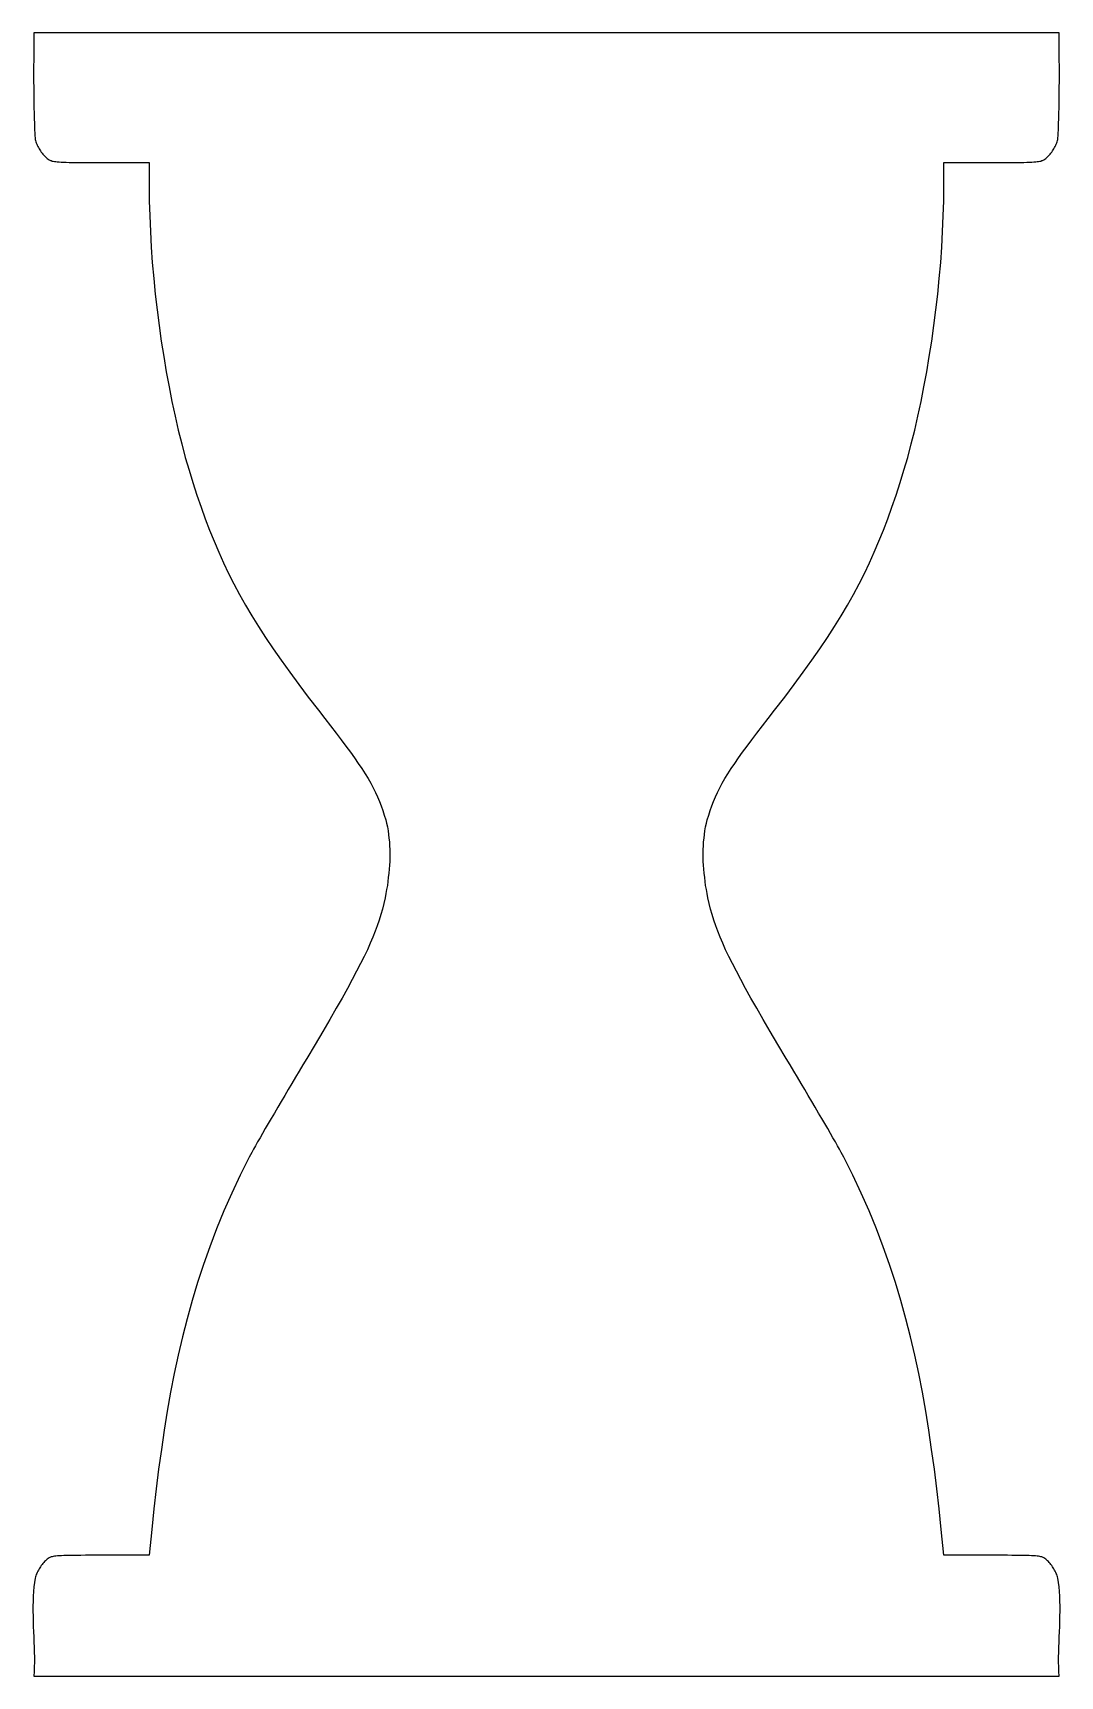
# Model space of a CAD drawing. Header units: metres. Extents: x 0 to 75, y 0 to 120.
import ezdxf

# ---------------------------------------------------------------- set-up
doc = ezdxf.new("R2010")
doc.units = ezdxf.units.M

msp = doc.modelspace()

# ---------------------------------------------------------------- linework, layer by layer
for p, q in [((74.94, 120), (0.06, 120)), ((0.06, 120), (0.06, 119.59)), ((74.94, 119.59), (74.94, 120)), ((0.06, 119.59), (0.06, 119.19)), ((0.06, 119.19), (0.06, 118.79)), ((74.94, 119.19), (74.94, 119.59)), ((74.94, 118.79), (74.94, 119.19)), ((0.06, 117.99), (0.05, 117.6)), ((0.05, 117.6), (0.05, 117.21)), ((0.06, 118.79), (0.06, 117.99)), ((74.94, 117.99), (74.94, 118.79)), ((74.95, 117.6), (74.94, 117.99)), ((74.95, 117.21), (74.95, 117.6)), ((0.05, 117.21), (0.05, 116.82)), ((0.05, 116.82), (0.05, 116.43)), ((0.05, 116.43), (0.06, 116.05)), ((74.94, 116.05), (74.95, 116.43)), ((74.95, 116.82), (74.95, 117.21)), ((74.95, 116.43), (74.95, 116.82)), ((0.06, 116.05), (0.06, 115.66)), ((0.06, 115.66), (0.06, 115.28)), ((0.06, 115.28), (0.07, 114.9)), ((74.93, 114.9), (74.94, 115.28)), ((74.94, 115.66), (74.94, 116.05)), ((74.94, 115.28), (74.94, 115.66)), ((0.07, 114.9), (0.08, 114.52)), ((0.08, 114.52), (0.09, 114.13)), ((0.09, 114.13), (0.1, 113.75)), ((74.9, 113.75), (74.91, 114.13)), ((74.91, 114.13), (74.92, 114.52)), ((74.92, 114.52), (74.93, 114.9)), ((0.1, 113.75), (0.11, 113.37)), ((0.11, 113.37), (0.13, 112.98)), ((0.13, 112.98), (0.15, 112.6)), ((74.85, 112.6), (74.87, 112.98)), ((74.87, 112.98), (74.89, 113.37)), ((74.89, 113.37), (74.9, 113.75)), ((0.15, 112.6), (0.17, 112.21)), ((0.17, 112.21), (0.2, 112.13)), ((0.2, 112.13), (0.22, 112.04)), ((0.22, 112.04), (0.25, 111.96)), ((0.25, 111.96), (0.29, 111.87)), ((0.29, 111.87), (0.32, 111.79)), ((0.32, 111.79), (0.36, 111.7)), ((0.36, 111.7), (0.41, 111.62)), ((0.41, 111.62), (0.45, 111.54)), ((74.55, 111.54), (74.59, 111.62)), ((74.59, 111.62), (74.64, 111.7)), ((74.64, 111.7), (74.68, 111.79)), ((74.68, 111.79), (74.71, 111.87)), ((74.71, 111.87), (74.75, 111.96)), ((74.75, 111.96), (74.78, 112.04)), ((74.78, 112.04), (74.8, 112.13)), ((74.8, 112.13), (74.83, 112.21)), ((74.83, 112.21), (74.85, 112.6)), ((0.45, 111.54), (0.5, 111.45)), ((0.5, 111.45), (0.56, 111.38)), ((0.56, 111.38), (0.61, 111.3)), ((0.61, 111.3), (0.67, 111.22)), ((0.67, 111.22), (0.73, 111.15)), ((0.73, 111.15), (0.79, 111.08)), ((0.79, 111.08), (0.85, 111.01)), ((0.85, 111.01), (0.92, 110.95)), ((0.92, 110.95), (0.98, 110.89)), ((0.98, 110.89), (1.05, 110.83)), ((1.05, 110.83), (1.12, 110.78)), ((1.12, 110.78), (1.18, 110.74)), ((1.18, 110.74), (1.23, 110.71)), ((1.23, 110.71), (1.28, 110.69)), ((1.28, 110.69), (1.34, 110.67)), ((1.34, 110.67), (1.4, 110.64)), ((1.4, 110.64), (1.48, 110.63)), ((1.48, 110.63), (1.57, 110.61)), ((1.57, 110.61), (1.67, 110.6)), ((1.67, 110.6), (1.78, 110.58)), ((1.78, 110.58), (1.92, 110.57)), ((1.92, 110.57), (2.07, 110.56)), ((2.07, 110.56), (2.24, 110.56)), ((2.24, 110.56), (2.44, 110.55)), ((2.44, 110.55), (2.66, 110.54)), ((2.66, 110.54), (2.9, 110.54)), ((2.9, 110.54), (3.18, 110.53)), ((3.18, 110.53), (3.48, 110.53)), ((3.48, 110.53), (3.82, 110.53)), ((3.82, 110.53), (4.19, 110.53)), ((4.19, 110.53), (4.59, 110.53)), ((4.59, 110.53), (5.03, 110.53)), ((5.03, 110.53), (8.49, 110.53)), ((8.49, 110.53), (8.49, 108.84)), ((66.51, 108.84), (66.51, 110.53)), ((66.51, 110.53), (69.97, 110.53)), ((69.97, 110.53), (70.41, 110.53)), ((70.41, 110.53), (70.81, 110.53)), ((70.81, 110.53), (71.18, 110.53)), ((71.18, 110.53), (71.52, 110.53)), ((71.52, 110.53), (71.82, 110.53)), ((71.82, 110.53), (72.1, 110.54)), ((72.1, 110.54), (72.34, 110.54)), ((72.34, 110.54), (72.56, 110.55)), ((72.56, 110.55), (72.76, 110.56)), ((72.76, 110.56), (72.93, 110.56)), ((72.93, 110.56), (73.08, 110.57)), ((73.08, 110.57), (73.22, 110.58)), ((73.22, 110.58), (73.33, 110.6)), ((73.33, 110.6), (73.43, 110.61)), ((73.43, 110.61), (73.52, 110.63)), ((73.52, 110.63), (73.6, 110.64)), ((73.6, 110.64), (73.66, 110.67)), ((73.66, 110.67), (73.72, 110.69)), ((73.72, 110.69), (73.77, 110.71)), ((73.77, 110.71), (73.82, 110.74)), ((73.82, 110.74), (73.88, 110.78)), ((73.88, 110.78), (73.95, 110.83)), ((73.95, 110.83), (74.02, 110.89)), ((74.02, 110.89), (74.08, 110.95)), ((74.08, 110.95), (74.15, 111.01)), ((74.15, 111.01), (74.21, 111.08)), ((74.21, 111.08), (74.27, 111.15)), ((74.27, 111.15), (74.33, 111.22)), ((74.33, 111.22), (74.39, 111.3)), ((74.39, 111.3), (74.44, 111.38)), ((74.44, 111.38), (74.5, 111.45)), ((74.5, 111.45), (74.55, 111.54)), ((8.49, 108.84), (8.5, 107.74)), ((66.5, 107.74), (66.51, 108.84)), ((8.5, 107.74), (8.53, 106.63)), ((66.47, 106.63), (66.5, 107.74)), ((8.53, 106.63), (8.58, 105.5)), ((66.42, 105.5), (66.47, 106.63)), ((8.58, 105.5), (8.64, 104.36)), ((66.36, 104.36), (66.42, 105.5)), ((8.64, 104.36), (8.72, 103.22)), ((8.72, 103.22), (8.82, 102.07)), ((66.18, 102.07), (66.28, 103.22)), ((66.28, 103.22), (66.36, 104.36)), ((8.82, 102.07), (8.94, 100.92)), ((66.06, 100.92), (66.18, 102.07)), ((8.94, 100.92), (9.07, 99.77)), ((65.93, 99.77), (66.06, 100.92)), ((9.07, 99.77), (9.21, 98.62)), ((65.79, 98.62), (65.93, 99.77)), ((9.21, 98.62), (9.37, 97.49)), ((65.63, 97.49), (65.79, 98.62)), ((9.37, 97.49), (9.55, 96.36)), ((65.45, 96.36), (65.63, 97.49)), ((9.55, 96.36), (9.74, 95.25)), ((65.26, 95.25), (65.45, 96.36)), ((9.74, 95.25), (9.94, 94.15)), ((65.06, 94.15), (65.26, 95.25)), ((9.94, 94.15), (10.15, 93.07)), ((64.85, 93.07), (65.06, 94.15)), ((10.15, 93.07), (10.38, 92.01)), ((64.62, 92.01), (64.85, 93.07)), ((10.38, 92.01), (10.62, 90.98)), ((64.38, 90.98), (64.62, 92.01)), ((10.62, 90.98), (10.87, 89.98)), ((64.13, 89.98), (64.38, 90.98)), ((10.87, 89.98), (11.13, 89)), ((11.13, 89), (11.4, 88.06)), ((63.6, 88.06), (63.87, 89)), ((63.87, 89), (64.13, 89.98)), ((11.4, 88.06), (11.68, 87.16)), ((63.32, 87.16), (63.6, 88.06)), ((11.68, 87.16), (11.97, 86.25)), ((63.03, 86.25), (63.32, 87.16)), ((11.97, 86.25), (12.28, 85.37)), ((12.28, 85.37), (12.58, 84.52)), ((62.42, 84.52), (62.72, 85.37)), ((62.72, 85.37), (63.03, 86.25)), ((12.58, 84.52), (12.9, 83.69)), ((62.1, 83.69), (62.42, 84.52)), ((12.9, 83.69), (13.23, 82.88)), ((13.23, 82.88), (13.57, 82.08)), ((61.43, 82.08), (61.77, 82.88)), ((61.77, 82.88), (62.1, 83.69)), ((13.57, 82.08), (13.92, 81.3)), ((61.08, 81.3), (61.43, 82.08)), ((13.92, 81.3), (14.29, 80.53)), ((14.29, 80.53), (14.68, 79.76)), ((60.32, 79.76), (60.71, 80.53)), ((60.71, 80.53), (61.08, 81.3)), ((14.68, 79.76), (15.09, 78.99)), ((59.91, 78.99), (60.32, 79.76)), ((15.09, 78.99), (15.52, 78.21)), ((15.52, 78.21), (15.98, 77.43)), ((59.02, 77.43), (59.48, 78.21)), ((59.48, 78.21), (59.91, 78.99)), ((15.98, 77.43), (16.47, 76.64)), ((58.53, 76.64), (59.02, 77.43)), ((16.47, 76.64), (16.99, 75.84)), ((16.99, 75.84), (17.54, 75.02)), ((57.46, 75.02), (58.01, 75.84)), ((58.01, 75.84), (58.53, 76.64)), ((17.54, 75.02), (18.13, 74.18)), ((56.87, 74.18), (57.46, 75.02)), ((18.13, 74.18), (18.75, 73.31)), ((18.75, 73.31), (19.41, 72.42)), ((55.59, 72.42), (56.25, 73.31)), ((56.25, 73.31), (56.87, 74.18)), ((19.41, 72.42), (20.11, 71.49)), ((54.89, 71.49), (55.59, 72.42)), ((20.11, 71.49), (20.86, 70.53)), ((54.14, 70.53), (54.89, 71.49)), ((20.86, 70.53), (21.31, 69.94)), ((21.31, 69.94), (21.74, 69.39)), ((53.26, 69.39), (53.69, 69.94)), ((53.69, 69.94), (54.14, 70.53)), ((21.74, 69.39), (22.14, 68.87)), ((22.14, 68.87), (22.51, 68.38)), ((52.49, 68.38), (52.86, 68.87)), ((52.86, 68.87), (53.26, 69.39)), ((22.51, 68.38), (22.86, 67.91)), ((22.86, 67.91), (23.18, 67.47)), ((23.18, 67.47), (23.48, 67.05)), ((51.52, 67.05), (51.82, 67.47)), ((51.82, 67.47), (52.14, 67.91)), ((52.14, 67.91), (52.49, 68.38)), ((23.48, 67.05), (23.76, 66.65)), ((23.76, 66.65), (24.01, 66.27)), ((24.01, 66.27), (24.25, 65.9)), ((50.75, 65.9), (50.99, 66.27)), ((50.99, 66.27), (51.24, 66.65)), ((51.24, 66.65), (51.52, 67.05)), ((24.25, 65.9), (24.47, 65.54)), ((24.47, 65.54), (24.67, 65.2)), ((24.67, 65.2), (24.85, 64.86)), ((24.85, 64.86), (25.02, 64.53)), ((49.98, 64.53), (50.15, 64.86)), ((50.15, 64.86), (50.33, 65.2)), ((50.33, 65.2), (50.53, 65.54)), ((50.53, 65.54), (50.75, 65.9)), ((25.02, 64.53), (25.17, 64.2)), ((25.17, 64.2), (25.31, 63.87)), ((25.31, 63.87), (25.44, 63.55)), ((49.56, 63.55), (49.69, 63.87)), ((49.69, 63.87), (49.83, 64.2)), ((49.83, 64.2), (49.98, 64.53)), ((25.44, 63.55), (25.55, 63.22)), ((25.55, 63.22), (25.66, 62.88)), ((25.66, 62.88), (25.76, 62.54)), ((25.76, 62.54), (25.82, 62.28)), ((49.18, 62.28), (49.24, 62.54)), ((49.24, 62.54), (49.34, 62.88)), ((49.34, 62.88), (49.45, 63.22)), ((49.45, 63.22), (49.56, 63.55)), ((25.82, 62.28), (25.88, 62.01)), ((25.88, 62.01), (25.93, 61.74)), ((25.93, 61.74), (25.97, 61.47)), ((25.97, 61.47), (26, 61.19)), ((49, 61.19), (49.03, 61.47)), ((49.03, 61.47), (49.07, 61.74)), ((49.07, 61.74), (49.12, 62.01)), ((49.12, 62.01), (49.18, 62.28)), ((26, 61.19), (26.03, 60.92)), ((26.03, 60.92), (26.04, 60.64)), ((26.04, 60.64), (26.05, 60.36)), ((26.05, 60.36), (26.06, 60.07)), ((26.06, 60.07), (26.05, 59.79)), ((48.94, 60.07), (48.95, 60.36)), ((48.95, 59.79), (48.94, 60.07)), ((48.95, 60.36), (48.96, 60.64)), ((48.96, 60.64), (48.97, 60.92)), ((48.97, 60.92), (49, 61.19)), ((26.01, 58.92), (25.98, 58.63)), ((26.03, 59.21), (26.01, 58.92)), ((26.05, 59.5), (26.03, 59.21)), ((26.05, 59.79), (26.05, 59.5)), ((48.95, 59.5), (48.95, 59.79)), ((48.97, 59.21), (48.95, 59.5)), ((48.99, 58.92), (48.97, 59.21)), ((49.02, 58.63), (48.99, 58.92)), ((25.88, 57.74), (25.83, 57.44)), ((25.92, 58.04), (25.88, 57.74)), ((25.95, 58.33), (25.92, 58.04)), ((25.98, 58.63), (25.95, 58.33)), ((49.05, 58.33), (49.02, 58.63)), ((49.08, 58.04), (49.05, 58.33)), ((49.12, 57.74), (49.08, 58.04)), ((49.17, 57.44), (49.12, 57.74)), ((25.62, 56.42), (25.52, 56.01)), ((25.73, 56.84), (25.62, 56.42)), ((25.78, 57.14), (25.73, 56.84)), ((25.83, 57.44), (25.78, 57.14)), ((49.22, 57.14), (49.17, 57.44)), ((49.27, 56.84), (49.22, 57.14)), ((49.38, 56.42), (49.27, 56.84)), ((49.48, 56.01), (49.38, 56.42)), ((25.28, 55.2), (25.14, 54.8)), ((25.4, 55.61), (25.28, 55.2)), ((25.52, 56.01), (25.4, 55.61)), ((49.6, 55.61), (49.48, 56.01)), ((49.72, 55.2), (49.6, 55.61)), ((49.86, 54.8), (49.72, 55.2)), ((24.99, 54.39), (24.82, 53.96)), ((25.14, 54.8), (24.99, 54.39)), ((50.01, 54.39), (49.86, 54.8)), ((50.18, 53.96), (50.01, 54.39)), ((24.42, 53.05), (24.19, 52.56)), ((24.63, 53.52), (24.42, 53.05)), ((24.82, 53.96), (24.63, 53.52)), ((50.37, 53.52), (50.18, 53.96)), ((50.58, 53.05), (50.37, 53.52)), ((50.81, 52.56), (50.58, 53.05)), ((23.93, 52.03), (23.64, 51.47)), ((24.19, 52.56), (23.93, 52.03)), ((51.07, 52.03), (50.81, 52.56)), ((51.36, 51.47), (51.07, 52.03)), ((23.32, 50.87), (22.96, 50.22)), ((23.64, 51.47), (23.32, 50.87)), ((51.68, 50.87), (51.36, 51.47)), ((52.04, 50.22), (51.68, 50.87)), ((22.57, 49.52), (22.14, 48.77)), ((22.96, 50.22), (22.57, 49.52)), ((52.43, 49.52), (52.04, 50.22)), ((52.86, 48.77), (52.43, 49.52)), ((22.14, 48.77), (21.67, 47.95)), ((53.33, 47.95), (52.86, 48.77)), ((21.16, 47.07), (20.6, 46.12)), ((21.67, 47.95), (21.16, 47.07)), ((53.84, 47.07), (53.33, 47.95)), ((54.4, 46.12), (53.84, 47.07)), ((20.6, 46.12), (19.99, 45.1)), ((55.01, 45.1), (54.4, 46.12)), ((19.72, 44.64), (19.45, 44.19)), ((19.99, 45.1), (19.72, 44.64)), ((55.28, 44.64), (55.01, 45.1)), ((55.55, 44.19), (55.28, 44.64)), ((18.91, 43.28), (18.65, 42.83)), ((19.18, 43.73), (18.91, 43.28)), ((19.45, 44.19), (19.18, 43.73)), ((55.82, 43.73), (55.55, 44.19)), ((56.09, 43.28), (55.82, 43.73)), ((56.35, 42.83), (56.09, 43.28)), ((18.39, 42.39), (18.13, 41.96)), ((18.65, 42.83), (18.39, 42.39)), ((56.61, 42.39), (56.35, 42.83)), ((56.87, 41.96), (56.61, 42.39)), ((17.64, 41.12), (17.41, 40.73)), ((17.88, 41.54), (17.64, 41.12)), ((18.13, 41.96), (17.88, 41.54)), ((57.12, 41.54), (56.87, 41.96)), ((57.36, 41.12), (57.12, 41.54)), ((57.59, 40.73), (57.36, 41.12)), ((16.77, 39.63), (16.59, 39.31)), ((16.97, 39.98), (16.77, 39.63)), ((17.19, 40.35), (16.97, 39.98)), ((17.41, 40.73), (17.19, 40.35)), ((57.81, 40.35), (57.59, 40.73)), ((58.03, 39.98), (57.81, 40.35)), ((58.23, 39.63), (58.03, 39.98)), ((58.41, 39.31), (58.23, 39.63)), ((16.11, 38.48), (15.99, 38.25)), ((16.25, 38.73), (16.11, 38.48)), ((16.41, 39.01), (16.25, 38.73)), ((16.59, 39.31), (16.41, 39.01)), ((58.59, 39.01), (58.41, 39.31)), ((58.75, 38.73), (58.59, 39.01)), ((58.89, 38.48), (58.75, 38.73)), ((59.01, 38.25), (58.89, 38.48)), ((15.8, 37.89), (15.14, 36.58)), ((15.88, 38.06), (15.8, 37.89)), ((15.99, 38.25), (15.88, 38.06)), ((59.12, 38.06), (59.01, 38.25)), ((59.2, 37.89), (59.12, 38.06)), ((59.86, 36.58), (59.2, 37.89)), ((15.14, 36.58), (14.52, 35.27)), ((60.48, 35.27), (59.86, 36.58)), ((14.52, 35.27), (13.95, 33.97)), ((61.05, 33.97), (60.48, 35.27)), ((13.95, 33.97), (13.41, 32.66)), ((61.59, 32.66), (61.05, 33.97)), ((13.41, 32.66), (12.91, 31.36)), ((62.09, 31.36), (61.59, 32.66)), ((12.91, 31.36), (12.45, 30.05)), ((62.55, 30.05), (62.09, 31.36)), ((12.45, 30.05), (12.02, 28.74)), ((62.98, 28.74), (62.55, 30.05)), ((12.02, 28.74), (11.62, 27.43)), ((63.38, 27.43), (62.98, 28.74)), ((11.62, 27.43), (11.26, 26.1)), ((63.74, 26.1), (63.38, 27.43)), ((11.26, 26.1), (10.92, 24.78)), ((64.08, 24.78), (63.74, 26.1)), ((10.92, 24.78), (10.61, 23.44)), ((64.39, 23.44), (64.08, 24.78)), ((10.61, 23.44), (10.32, 22.09)), ((64.68, 22.09), (64.39, 23.44)), ((10.32, 22.09), (10.05, 20.73)), ((64.95, 20.73), (64.68, 22.09)), ((10.05, 20.73), (9.81, 19.35)), ((65.19, 19.35), (64.95, 20.73)), ((9.81, 19.35), (9.58, 17.96)), ((65.42, 17.96), (65.19, 19.35)), ((9.58, 17.96), (9.38, 16.55)), ((65.62, 16.55), (65.42, 17.96)), ((9.38, 16.55), (9.18, 15.12)), ((65.82, 15.12), (65.62, 16.55)), ((9.18, 15.12), (9.01, 13.68)), ((65.99, 13.68), (65.82, 15.12)), ((9.01, 13.68), (8.84, 12.21)), ((66.16, 12.21), (65.99, 13.68)), ((8.84, 12.21), (8.68, 10.72)), ((66.32, 10.72), (66.16, 12.21)), ((8.68, 10.72), (8.49, 8.84)), ((66.51, 8.84), (66.32, 10.72)), ((0.92, 8.42), (0.85, 8.36)), ((0.98, 8.48), (0.92, 8.42)), ((1.05, 8.54), (0.98, 8.48)), ((1.12, 8.59), (1.05, 8.54)), ((1.18, 8.63), (1.12, 8.59)), ((1.23, 8.66), (1.18, 8.63)), ((1.28, 8.68), (1.23, 8.66)), ((1.34, 8.7), (1.28, 8.68)), ((1.41, 8.72), (1.34, 8.7)), ((1.48, 8.74), (1.41, 8.72)), ((1.57, 8.75), (1.48, 8.74)), ((1.67, 8.76), (1.57, 8.75)), ((1.79, 8.78), (1.67, 8.76)), ((1.93, 8.78), (1.79, 8.78)), ((2.08, 8.79), (1.93, 8.78)), ((2.26, 8.8), (2.08, 8.79)), ((2.46, 8.81), (2.26, 8.8)), ((2.68, 8.81), (2.46, 8.81)), ((2.93, 8.82), (2.68, 8.81)), ((3.21, 8.82), (2.93, 8.82)), ((3.51, 8.82), (3.21, 8.82)), ((3.85, 8.83), (3.51, 8.82)), ((4.23, 8.83), (3.85, 8.83)), ((5.08, 8.84), (4.23, 8.83)), ((8.49, 8.84), (5.08, 8.84)), ((69.92, 8.84), (66.51, 8.84)), ((70.77, 8.83), (69.92, 8.84)), ((71.15, 8.83), (70.77, 8.83)), ((71.48, 8.82), (71.15, 8.83)), ((71.79, 8.82), (71.48, 8.82)), ((72.07, 8.82), (71.79, 8.82)), ((72.32, 8.81), (72.07, 8.82)), ((72.54, 8.81), (72.32, 8.81)), ((72.74, 8.8), (72.54, 8.81)), ((72.92, 8.79), (72.74, 8.8)), ((73.07, 8.78), (72.92, 8.79)), ((73.21, 8.78), (73.07, 8.78)), ((73.33, 8.76), (73.21, 8.78)), ((73.43, 8.75), (73.33, 8.76)), ((73.52, 8.74), (73.43, 8.75)), ((73.59, 8.72), (73.52, 8.74)), ((73.66, 8.7), (73.59, 8.72)), ((73.72, 8.68), (73.66, 8.7)), ((73.77, 8.66), (73.72, 8.68)), ((73.82, 8.63), (73.77, 8.66)), ((73.88, 8.59), (73.82, 8.63)), ((73.95, 8.54), (73.88, 8.59)), ((74.02, 8.48), (73.95, 8.54)), ((74.08, 8.42), (74.02, 8.48)), ((74.15, 8.36), (74.08, 8.42)), ((0.2, 7.24), (0.17, 7.16)), ((0.22, 7.32), (0.2, 7.24)), ((0.25, 7.41), (0.22, 7.32)), ((0.29, 7.49), (0.25, 7.41)), ((0.32, 7.58), (0.29, 7.49)), ((0.36, 7.66), (0.32, 7.58)), ((0.41, 7.75), (0.36, 7.66)), ((0.45, 7.83), (0.41, 7.75)), ((0.5, 7.91), (0.45, 7.83)), ((0.56, 7.99), (0.5, 7.91)), ((0.61, 8.07), (0.56, 7.99)), ((0.67, 8.15), (0.61, 8.07)), ((0.73, 8.22), (0.67, 8.15)), ((0.79, 8.29), (0.73, 8.22)), ((0.85, 8.36), (0.79, 8.29)), ((74.21, 8.29), (74.15, 8.36)), ((74.27, 8.22), (74.21, 8.29)), ((74.33, 8.15), (74.27, 8.22)), ((74.39, 8.07), (74.33, 8.15)), ((74.44, 7.99), (74.39, 8.07)), ((74.5, 7.91), (74.44, 7.99)), ((74.55, 7.83), (74.5, 7.91)), ((74.59, 7.75), (74.55, 7.83)), ((74.64, 7.66), (74.59, 7.75)), ((74.68, 7.58), (74.64, 7.66)), ((74.71, 7.49), (74.68, 7.58)), ((74.75, 7.41), (74.71, 7.49)), ((74.78, 7.32), (74.75, 7.41)), ((74.8, 7.24), (74.78, 7.32)), ((74.83, 7.16), (74.8, 7.24)), ((0.04, 6.18), (0.02, 5.83)), ((0.07, 6.51), (0.04, 6.18)), ((0.12, 6.84), (0.07, 6.51)), ((0.17, 7.16), (0.12, 6.84)), ((74.88, 6.84), (74.83, 7.16)), ((74.93, 6.51), (74.88, 6.84)), ((74.96, 6.18), (74.93, 6.51)), ((74.98, 5.83), (74.96, 6.18)), ((0.01, 5.47), (0, 5.11)), ((0, 5.11), (0, 4.74)), ((0.02, 5.83), (0.01, 5.47)), ((74.99, 5.47), (74.98, 5.83)), ((75, 5.11), (74.99, 5.47)), ((75, 4.74), (75, 5.11)), ((0, 4.74), (0.01, 4.37)), ((0.01, 4.37), (0.02, 3.99)), ((0.02, 3.99), (0.03, 3.62)), ((0.03, 3.62), (0.05, 3.24)), ((74.95, 3.24), (74.97, 3.62)), ((74.97, 3.62), (74.98, 3.99)), ((74.98, 3.99), (74.99, 4.37)), ((74.99, 4.37), (75, 4.74)), ((0.05, 3.24), (0.07, 2.86)), ((0.07, 2.86), (0.08, 2.48)), ((0.08, 2.48), (0.09, 2.11)), ((74.91, 2.11), (74.92, 2.48)), ((74.92, 2.48), (74.93, 2.86)), ((74.93, 2.86), (74.95, 3.24)), ((0.09, 2.11), (0.1, 1.74)), ((0.1, 1.74), (0.11, 1.38)), ((0.11, 1.38), (0.11, 1.02)), ((74.89, 1.38), (74.9, 1.74)), ((74.89, 1.02), (74.89, 1.38)), ((74.9, 1.74), (74.91, 2.11)), ((0.09, 0.33), (0.06, 0)), ((0.06, 0), (74.94, 0)), ((0.1, 0.67), (0.09, 0.33)), ((0.11, 1.02), (0.1, 0.67)), ((74.9, 0.67), (74.89, 1.02)), ((74.91, 0.33), (74.9, 0.67)), ((74.94, 0), (74.91, 0.33))]:
    msp.add_line(p, q)

doc.saveas('drawing.dxf')
